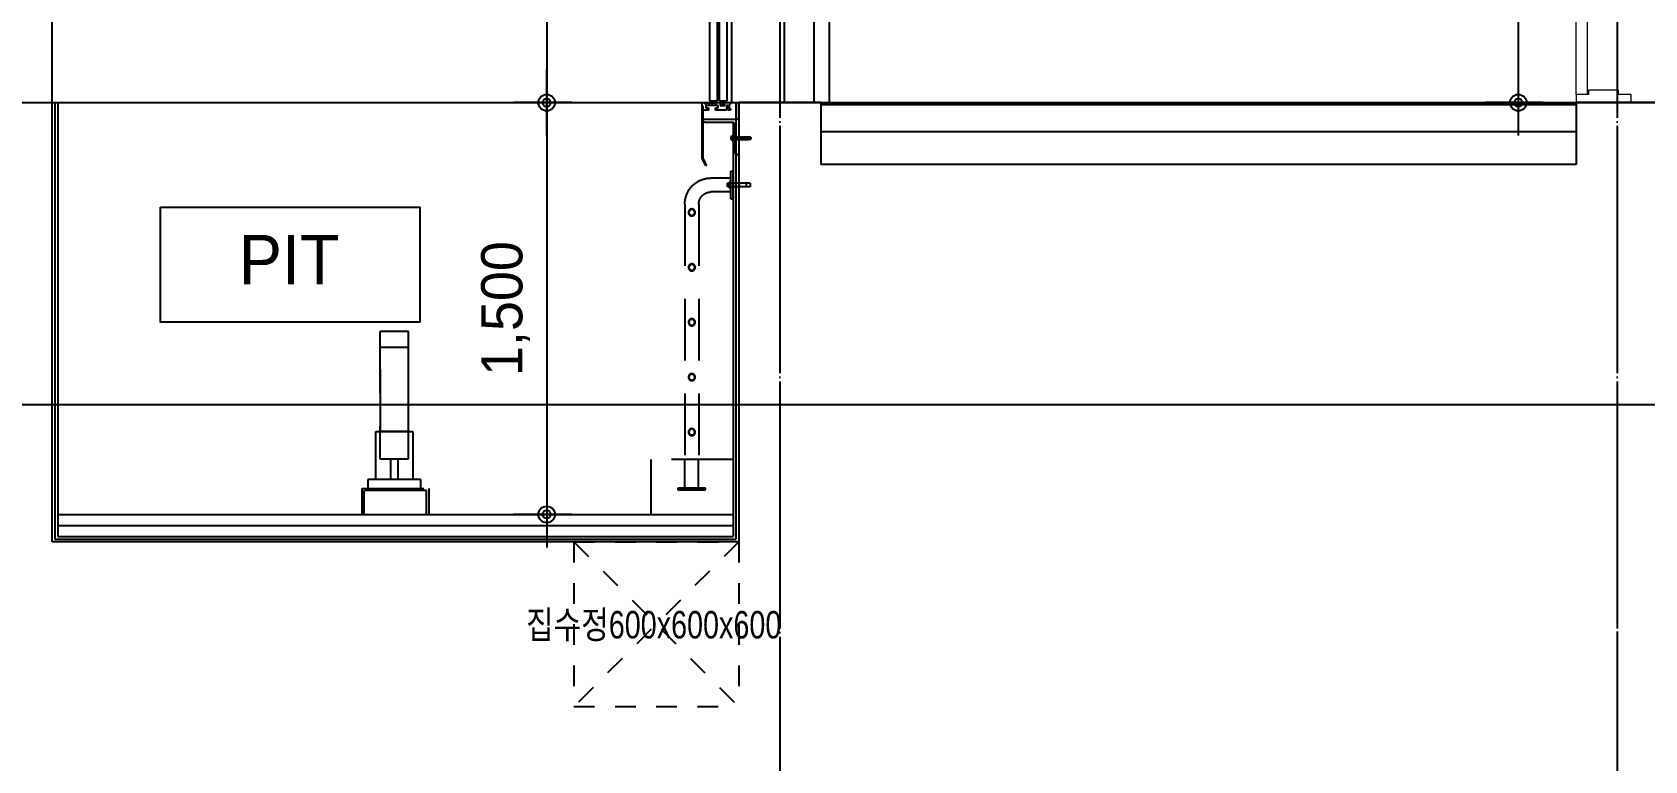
# Model space of a CAD drawing. Header units: millimetres. Extents: x 11948722 to 13111668, y -10771712 to -10232988.
# Drawn here: x 12183560 to 12189433, y -10578560 to -10575906 of the extents above; entities that cross this region are included whole.
import ezdxf
from ezdxf.enums import TextEntityAlignment as Align

# ---------------------------------------------------------------- set-up
doc = ezdxf.new("R2010")
doc.units = ezdxf.units.MM
doc.header["$LTSCALE"] = 150
doc.header["$MEASUREMENT"] = 0
for name, pattern in [('CEN', [6.2, 6, -0.1, 0, -0.1]), ('HID', [2.3, 1.5, -0.8]), ('HIDDEN', [2, 1, -1])]:
    doc.linetypes.add(name, pattern=pattern)
doc.layers.get('0').update_dxf_attribs({"linetype": 'CONTINUOUS'})
doc.layers.get('Defpoints').update_dxf_attribs({"color": 117, "linetype": 'CONTINUOUS'})
for name, color, linetype in [('A-HAT-251', 251, 'CONTINUOUS'), ('A-중심선', 10, 'CEN'), ('CON-C', 2, 'CONTINUOUS'), ('ELE-06', 6, 'CONTINUOUS'), ('ELE-2', 4, 'CONTINUOUS'), ('ELE-3', 7, 'CONTINUOUS'), ('ELE-8', 8, 'CONTINUOUS'), ('ELE08', 8, 'CONTINUOUS'), ('elev', 8, 'HID'), ('revcloud', 1, 'CONTINUOUS'), ('WM', 8, 'X_LINE'), ('Xref-계단단면도$0$3 dim0', 7, 'CONTINUOUS'), ('Xref-계단단면도$0$TEX', 3, 'CONTINUOUS'), ('Xref-계단단면도$0$TEX-SYM', 3, 'CONTINUOUS')]:
    doc.layers.add(name, color=color, linetype=linetype)
doc.layers.add('Xref-계단단면도$0$A-DOR', color=4, linetype='CONTINUOUS', lineweight=0)
doc.styles.get("Standard").update_dxf_attribs({"font": 'NanumGothic.ttf'})
doc.styles.add('Xref-계단단면도$0$나눔고딕 Se', font='')
doc.styles.add('Xref-계단단면도$0$돋움', font='')
doc.styles.add('주석', font='')
doc.styles.get('Xref-계단단면도$0$나눔고딕 Se').set_extended_font_data('Dotum')
doc.styles.get('Xref-계단단면도$0$돋움').set_extended_font_data('Dotum')
doc.styles.get('주석').set_extended_font_data('Dotum')
doc.linetypes.add('X_LINE', pattern='A,0.8,-0.15,["X",Standard,S=0.1,R=0,X=-0.05,Y=-0.05],-0.15', length=1.1)
doc.dimstyles.new('Xref-계단단면도$0$A1-100', dxfattribs={"dimtxt": 3, "dimasz": 1, "dimexe": 2, "dimexo": 2, "dimgap": 1, "dimtad": 1, "dimdec": 0, "dimzin": 12, "dimdsep": 46, "dimlunit": 6, "dimtxsty": 'Xref-계단단면도$0$나눔고딕 Se', "dimblk1": 'Xref-계단단면도$0$DIMDOT', "dimblk2": 'Xref-계단단면도$0$DIMDOT', "dimsah": 1, "dimcen": -1, "dimdle": 2, "dimclrd": 256, "dimclre": 256, "dimclrt": 3, "dimadec": 0, "dimazin": 0, "dimtfac": 1, "dimtdec": 0, "dimtix": 1, "dimtmove": 2, "dimatfit": 3, "dimldrblk": 'Xref-계단단면도$0$DIMDOT', "dimfxl": 1, "dimtvp": 1, "dimtolj": 1, "dimtzin": 12, "dimlwd": -1, "dimlwe": -1, "dimarcsym": 0})

# ---------------------------------------------------------------- blocks, each defined once
blk = doc.blocks.new('ELEV-DOOR')
at = {"layer": 'ELE-3'}
for p, q in [((-6, 2420.5), (-6, 2467)), ((-2, 2471), (0, 2471)), ((0, 2471), (0, 2406)), ((-65, 2406), (-65, 2408)), ((-61, 2412), (-14.5, 2412)), ((-123.5, 2402.5), (-125, 2402.5)), ((-125, 2402.5), (-125, 2239.5)), ((-123.5, 2240.5), (-123.5, 2402.5)), ((-22, 2406), (-122.5, 2406)), ((-122.5, 2406), (-122.5, 2379.5)), ((-122.5, 2379.5), (-118.5, 2379.5)), ((-118.5, 2379.5), (-118.5, 2402)), ((-118.5, 2402), (-26, 2402)), ((0, 2406), (-65, 2406)), ((-27, 2390.5), (-29, 2390.5)), ((-29, 2390.5), (-29, 2200)), ((-27, 2200), (-27, 2390.5)), ((-26, 2402), (-26, 2376.5)), ((-26, 2376.5), (-22, 2376.5)), ((-22, 2376.5), (-22, 2406)), ((-125, 2239.5), (-113.5, 2227.5)), ((-112, 2229), (-123.5, 2240.5)), ((-77, 2254), (-106.5, 2254)), ((-106.5, 2254), (-106.5, 56)), ((-77, 56), (-77, 2254)), ((-42, 2254), (-71.5, 2254)), ((-71.5, 2254), (-71.5, 56)), ((-42, 56), (-42, 2254)), ((-113.5, 2227.5), (-112, 2229)), ((-29, 2200), (-27, 2200)), ((-11.5, 2210), (-26, 2210)), ((-26, 2210), (-26, 2150)), ((-23.5, 2152.5), (-23.5, 2207.5)), ((-23.5, 2207.5), (-11.5, 2207.5)), ((312, 2207.5), (-19, 2207.5)), ((-19, 2207.5), (-19, 2205)), ((-19, 2205), (312, 2205)), ((-11.5, 2207.5), (-11.5, 2210)), ((327.5, 2182.1), (165.8, 2152.5)), ((166, 2150), (330, 2180)), ((330, 2210), (312, 2210)), ((312, 2210), (312, 2207.5)), ((312, 2207.5), (327.5, 2207.5)), ((312, 2205), (312, 2207.5)), ((327.5, 2207.5), (327.5, 2182.1)), ((330, 2180), (330, 2210)), ((-26, 2150), (-26, 50)), ((-26, 2150), (166, 2150)), ((165.8, 2152.5), (-23.5, 2152.5)), ((-133, 47), (-130, 50)), ((-133, -154), (-133, 47)), ((-133, 38), (-130, 38)), ((-130, 50), (-122.8, 50)), ((-130, 38), (-130, -153.3)), ((-109.9, 22.9), (-130, 22.9)), ((-122.8, 50), (-122.8, 45.7)), ((-122.8, 45.7), (-116.9, 45.7)), ((-74.8, 39), (-120, 39)), ((-120, 39), (-120, 31.1)), ((-120, 31.1), (-109.9, 31.1)), ((-116.9, 45.7), (-116.9, 50)), ((-116.9, 50), (-111, 50)), ((-111, 50), (-111, 45.7)), ((-111, 45.7), (-105.1, 45.7)), ((-109.9, 31.1), (-109.9, 22.9)), ((-106.5, 56), (-77, 56)), ((-105.1, 45.7), (-105.1, 50)), ((-105.1, 50), (-99.2, 50)), ((-99.2, 50), (-99.2, 45.7)), ((-99.2, 45.7), (-93.3, 45.7)), ((-93.3, 45.7), (-93.3, 50)), ((-93.3, 50), (-87.4, 50)), ((-87.4, 50), (-87.4, 45.7)), ((-87.4, 45.7), (-81.5, 45.7)), ((-84.9, 22.9), (-84.9, 31.1)), ((-84.9, 31.1), (-74.8, 31.1)), ((-44.8, 22.9), (-84.9, 22.9)), ((-81.5, 45.7), (-81.5, 50)), ((-81.5, 50), (-67.8, 50)), ((-74.8, 31.1), (-74.8, 39)), ((-71.5, 56), (-42, 56)), ((-67.8, 50), (-67.8, 39)), ((-67.8, 39), (-49.8, 39)), ((-63.8, 56), (-63.8, 45)), ((-63.8, 45), (-53.8, 45)), ((-53.8, 45), (-53.8, 56)), ((-49.8, 39), (-49.8, 50)), ((-49.8, 50), (0, 50)), ((-39.8, 39), (-44.8, 39)), ((-44.8, 39), (-44.8, 22.9)), ((-39.8, 22.9), (-39.8, 39)), ((-29.7, 22.9), (-39.8, 22.9)), ((-29.7, 44), (-34.7, 44)), ((-34.7, 44), (-34.7, 28.9)), ((-34.7, 28.9), (-29.7, 28.9)), ((-29.7, 50), (-29.7, 44)), ((-29.7, 28.9), (-29.7, 22.9)), ((-119.3, -180), (-133, -154)), ((-130, -153.3), (-116.7, -178.6)), ((-116.7, -178.6), (-119.3, -180))]:
    blk.add_line(p, q, dxfattribs=at)
blk.add_lwpolyline([(0, -10), (0, 50)], dxfattribs=at)
blk.add_lwpolyline([(-130, -10), (0, -10), (0, -140), (-3.5, -140, -0.414214), (-12, -131.5), (-12, -34, 0.414214), (-24, -22), (-121.5, -22, -0.414214), (-130, -13.5)], format="xyb", close=True, dxfattribs=at)
for centre, radius, start, end in [((-2, 2467), 4, 90, 180), ((-61, 2408), 4, 90, 180), ((-14.5, 2420.5), 8.5, 270, 0)]:
    blk.add_arc(centre, radius, start, end, dxfattribs=at)
at = {"layer": 'ELE-8', "linetype": 'HIDDEN'}
for p, q in [((55, 2438.5), (-28, 2438.5)), ((-16.5, 2443), (-21.5, 2443)), ((-21.5, 2434.5), (-21.5, 2443)), ((-16.5, 2434.5), (-21.5, 2434.5)), ((-15, 2448.5), (-16.5, 2447)), ((-16.5, 2430.5), (-16.5, 2447)), ((-14, 2443), (-16.5, 2443)), ((-14, 2434.5), (-16.5, 2434.5)), ((-15, 2429), (-16.5, 2430.5)), ((-7.5, 2443.5), (-15.5, 2443.5)), ((-7.5, 2434), (-15.5, 2434)), ((-7.5, 2448.5), (-15, 2448.5)), ((-7.5, 2429), (-15, 2429)), ((-4, 2443), (-9, 2443)), ((-4, 2434.5), (-9, 2434.5)), ((-7.5, 2425), (-7.5, 2452.5)), ((-6, 2452.5), (-7.5, 2452.5)), ((-7.5, 2429), (-7.5, 2448.5)), ((-6, 2425), (-7.5, 2425)), ((44.5, 2446), (0, 2446)), ((2.5, 2444), (0, 2444)), ((2.5, 2433.5), (0, 2433.5)), ((44.5, 2431.5), (0, 2431.5)), ((5.5, 2443), (0.5, 2443)), ((5.5, 2434.5), (0.5, 2434.5)), ((6, 2431.5), (6, 2431.5)), ((12.5, 2444), (7.5, 2444)), ((13, 2433.5), (7.5, 2433.5)), ((15.5, 2443), (10.5, 2443)), ((15.5, 2434.5), (10.5, 2434.5)), ((22.5, 2444), (17.5, 2444)), ((23, 2433.5), (18, 2433.5)), ((25.5, 2443), (20.5, 2443)), ((25.5, 2434.5), (20.5, 2434.5)), ((31.5, 2444), (27, 2444)), ((32.5, 2433.5), (27.5, 2433.5)), ((35, 2443), (30, 2443)), ((35, 2434.5), (30, 2434.5)), ((38.5, 2444), (36.5, 2444)), ((39, 2443.5), (37, 2443)), ((39, 2434), (37, 2434.5)), ((40, 2433.5), (37.5, 2433.5)), ((42, 2443), (40, 2443)), ((42, 2434.5), (40, 2434.5)), ((42, 2440.5), (42, 2443)), ((42, 2434.5), (42, 2436.5)), ((44.5, 2445), (43, 2444.5)), ((44.5, 2432.5), (43, 2432.5)), ((44.5, 2445.5), (44.5, 2446)), ((46, 2445), (44.5, 2445)), ((44.5, 2445), (44.5, 2445)), ((46, 2432.5), (44.5, 2432.5)), ((44.5, 2432), (44.5, 2432.5)), ((44.5, 2431.5), (44.5, 2431.5)), ((49.5, 2445), (48.5, 2445)), ((49.5, 2432.5), (48.5, 2432.5)), ((49.5, 2441.5), (49.5, 2445)), ((49.5, 2432.5), (49.5, 2435.5)), ((-23.1, -74), (-28.1, -74)), ((-28.1, -74), (-28.1, -84.8)), ((-23.1, -84.8), (-28.1, -84.8)), ((-23.1, -69.4), (-23.1, -89.5)), ((-23.1, -69.4), (-13, -69.4)), ((-23.1, -73.3), (-13, -73.3)), ((-23.1, -85.6), (-13, -85.6)), ((-23.1, -89.5), (-13, -89.5)), ((-13, -94.9), (-13, -63.9)), ((-12, -74.4), (35.1, -74.4)), ((-12, -75.4), (44.1, -75.4)), ((-12, -83.5), (44.1, -83.5)), ((-12, -84.5), (35.1, -84.5)), ((44.1, -75.4), (35.1, -74.4)), ((35.1, -74.4), (35.1, -84.5)), ((44.1, -83.5), (35.1, -84.5)), ((44.1, -75.4), (44.1, -83.5))]:
    blk.add_line(p, q, dxfattribs=at)
at = {"layer": 'ELE-8'}
for p, q in [((166, 2150), (166, 50)), ((274, 2169.8), (274, 50)), ((274, 50), (0, 50))]:
    blk.add_line(p, q, dxfattribs=at)
at = {"layer": 'ELE-8', "linetype": 'HIDDEN'}
for centre, start, end in [((-11, -64.4), 119.66646, 166.36814), ((-11, -94.4), 193.63182, 240.3335)]:
    blk.add_arc(centre, 2.1, start, end, dxfattribs=at)
blk = doc.blocks.new('점검 사다리')
at = {"layer": 'elev'}
for p, q in [((194080.2, -58945.6), (194071.2, -58945.6)), ((194071.2, -59045.6), (194071.2, -58945.6)), ((194080.2, -59045.6), (194080.2, -58945.6)), ((194008.9, -58989.3), (194008.9, -59001.8)), ((194008.9, -58989.3), (194091.9, -58989.3)), ((194008.9, -59001.8), (194091.9, -59001.8)), ((194049.4, -58987.3), (194023.7, -58988.3)), ((194023.7, -58988.3), (194023.7, -59002.8)), ((194023.7, -59002.8), (194049.4, -59003.8)), ((194049.4, -58987.3), (194049.4, -59003.8)), ((194080.2, -58970.2), (194152.2, -58970.2)), ((194086.1, -58984.8), (194080.2, -58984.8)), ((194086.1, -59006.3), (194080.2, -59006.3)), ((194080.2, -59021), (194152.2, -59021)), ((194086.1, -59006.3), (194086.1, -58984.8)), ((194091.9, -59001.8), (194091.9, -58989.3)), ((194080.2, -59045.6), (194071.2, -59045.6)), ((194196.4, -59065.2), (194196.4, -59995.6)), ((194247.2, -59065.2), (194247.2, -59995.6)), ((194071.2, -59995.6), (194371.2, -59995.6)), ((194197.2, -60099.6), (194197.2, -59995.6)), ((194247.2, -60099.6), (194247.2, -59995.6)), ((194371.2, -59995.6), (194371.2, -60195.6)), ((194172.2, -60099.6), (194272.2, -60099.6)), ((194172.2, -60105.6), (194172.2, -60099.6)), ((194272.2, -60105.6), (194172.2, -60105.6)), ((194272.2, -60099.6), (194272.2, -60105.6))]:
    blk.add_line(p, q, dxfattribs=at)
for centre, radius in [((194221.8, -59095.6), 12.6), ((194221.8, -59095.6), 10.6), ((194221.8, -59295.6), 12.6), ((194221.8, -59295.6), 10.6), ((194221.8, -59495.6), 12.6), ((194221.8, -59495.6), 10.6), ((194221.8, -59695.6), 12.6), ((194221.8, -59695.6), 10.6), ((194221.8, -59895.6), 12.6), ((194221.8, -59895.6), 10.6)]:
    blk.add_circle(centre, radius, dxfattribs=at)
for radius in [95, 44.2]:
    blk.add_arc((194152.2, -59065.2), radius, 0, 90, dxfattribs=at)
blk = doc.blocks.new('Xref-계단단면도$0$DIMDOT')
at = {"color": 0}
blk.add_line((-2, 0), (2, 0), dxfattribs=at)
for radius in [0.5, 0.25]:
    blk.add_circle((0, 0), radius, dxfattribs=at)
blk = doc.blocks.new('*D60')
at = {"layer": 'Defpoints', "color": 0, "transparency": 16777216}
for p in [(12189183.2, -10574062.8), (12188972.1, -10576162.8), (12189183.2, -10576162.8)]:
    blk.add_point(p, dxfattribs=at)
at = {"layer": 'Xref-계단단면도$0$3 dim0', "transparency": 16777216}
for p, q in [((12189063.2, -10574062.8), (12188852.1, -10574062.8)), ((12188972.1, -10574122.8), (12188972.1, -10576102.8)), ((12189063.2, -10576162.8), (12188852.1, -10576162.8))]:
    blk.add_line(p, q, dxfattribs=at)
at = {"layer": 'Xref-계단단면도$0$3 dim0', "transparency": 16777216, "xscale": 60, "yscale": 60, "zscale": 60}
for p, rotation in [((12188972.1, -10574062.8), 90), ((12188972.1, -10576162.8), 270)]:
    blk.add_blockref('Xref-계단단면도$0$DIMDOT', p, dxfattribs=dict(at, rotation=rotation))
at = {"layer": 'Xref-계단단면도$0$3 dim0', "color": 3, "transparency": 16777216, "insert": (12188822.5, -10575112.8), "char_height": 150, "attachment_point": 5, "rotation": 90, "style": 'Xref-계단단면도$0$나눔고딕 Se'}
blk.add_mtext('\\A1;2,100', dxfattribs=at)
blk = doc.blocks.new('*D94')
at = {"layer": 'Defpoints', "color": 0, "transparency": 16777216}
for p in [(12185644.5, -10576162.8), (12185433.4, -10577662.8), (12185644.5, -10577662.8)]:
    blk.add_point(p, dxfattribs=at)
at = {"layer": 'Xref-계단단면도$0$3 dim0', "transparency": 16777216}
for p, q in [((12185524.5, -10576162.8), (12185313.4, -10576162.8)), ((12185433.4, -10576222.8), (12185433.4, -10577602.8)), ((12185524.5, -10577662.8), (12185313.4, -10577662.8))]:
    blk.add_line(p, q, dxfattribs=at)
at = {"layer": 'Xref-계단단면도$0$3 dim0', "transparency": 16777216, "xscale": 60, "yscale": 60, "zscale": 60}
for p, rotation in [((12185433.4, -10576162.8), 90), ((12185433.4, -10577662.8), 270)]:
    blk.add_blockref('Xref-계단단면도$0$DIMDOT', p, dxfattribs=dict(at, rotation=rotation))
at = {"layer": 'Xref-계단단면도$0$3 dim0', "color": 3, "transparency": 16777216, "insert": (12185283.8, -10576912.8), "char_height": 150, "attachment_point": 5, "rotation": 90, "style": 'Xref-계단단면도$0$나눔고딕 Se'}
blk.add_mtext('\\A1;1,500', dxfattribs=at)
blk = doc.blocks.new('*D827')
at = {"layer": 'Defpoints', "color": 0, "transparency": 16777216}
for p in [(12185644.5, -10574062.8), (12185433.4, -10576162.8), (12185644.5, -10576162.8)]:
    blk.add_point(p, dxfattribs=at)
at = {"layer": 'Xref-계단단면도$0$3 dim0', "transparency": 16777216}
for p, q in [((12185524.5, -10574062.8), (12185313.4, -10574062.8)), ((12185433.4, -10574122.8), (12185433.4, -10576102.8)), ((12185524.5, -10576162.8), (12185313.4, -10576162.8))]:
    blk.add_line(p, q, dxfattribs=at)
at = {"layer": 'Xref-계단단면도$0$3 dim0', "transparency": 16777216, "xscale": 60, "yscale": 60, "zscale": 60}
for p, rotation in [((12185433.4, -10574062.8), 90), ((12185433.4, -10576162.8), 270)]:
    blk.add_blockref('Xref-계단단면도$0$DIMDOT', p, dxfattribs=dict(at, rotation=rotation))
at = {"layer": 'Xref-계단단면도$0$3 dim0', "color": 3, "transparency": 16777216, "insert": (12185283.8, -10575112.8), "char_height": 150, "attachment_point": 5, "rotation": 90, "style": 'Xref-계단단면도$0$나눔고딕 Se'}
blk.add_mtext('\\A1;2,100', dxfattribs=at)

msp = doc.modelspace()

# ---------------------------------------------------------------- linework, layer by layer
at = {"layer": 'A-HAT-251', "linetype": 'HIDDEN', "ltscale": 0.5}
for p, q in [((12185532.6, -10577762.8), (12185532.6, -10578362.8)), ((12185532.6, -10577762.8), (12186132.6, -10577762.8)), ((12185532.6, -10577762.8), (12186132.6, -10578362.8)), ((12186132.6, -10577762.8), (12185532.6, -10578362.8)), ((12186132.6, -10577762.8), (12186132.6, -10578362.8)), ((12185532.6, -10578362.8), (12186132.6, -10578362.8))]:
    msp.add_line(p, q, dxfattribs=at)
at = {"layer": 'A-중심선'}
for p, q in [((12186282.6, -10528812.8), (12186282.6, -10580443.8)), ((12189332.6, -10528812.8), (12189332.6, -10580443.8)), ((12189332.6, -10578089.1), (12189332.6, -10580602.8))]:
    msp.add_line(p, q, dxfattribs=at)
at = {"layer": 'A-중심선', "linetype": 'ByBlock', "ltscale": 0.5}
for p, q in [((12177087.3, -10576162.8), (12194713.3, -10576162.8)), ((12177087.3, -10577262.8), (12194713.3, -10577262.8))]:
    msp.add_line(p, q, dxfattribs=at)
at = {"layer": 'CON-C'}
for p, q in [((12183632.6, -10577762.8), (12183632.6, -10536562.8)), ((12186432.6, -10576162.8), (12186132.6, -10576162.8)), ((12186132.6, -10576162.8), (12186132.6, -10577762.8)), ((12186432.6, -10576387.8), (12186432.6, -10576162.8)), ((12189482.6, -10576162.8), (12189182.6, -10576162.8)), ((12189182.6, -10576162.8), (12189182.6, -10576387.8)), ((12189182.6, -10576387.8), (12186432.6, -10576387.8)), ((12186132.6, -10577762.8), (12183632.6, -10577762.8))]:
    msp.add_line(p, q, dxfattribs=at)
at = {"layer": 'ELE-06'}
for p, q in [((12183652.6, -10576162.8), (12183652.6, -10577742.8)), ((12186432.6, -10576162.8), (12189182.6, -10576162.8)), ((12186112.6, -10576235.5), (12186112.6, -10577742.8)), ((12183652.6, -10577662.8), (12186112.6, -10577662.8)), ((12183652.6, -10577742.8), (12186112.6, -10577742.8))]:
    msp.add_line(p, q, dxfattribs=at)
at = {"layer": 'ELE-2'}
for p, q in [((12183642.6, -10576162.8), (12183642.6, -10577752.8)), ((12186122.6, -10576162.8), (12186122.6, -10577752.8)), ((12183642.6, -10577752.8), (12186122.6, -10577752.8))]:
    msp.add_line(p, q, dxfattribs=at)
at = {"layer": 'ELE08'}
for p, q in [((12186432.6, -10576169.8), (12189182.6, -10576169.8)), ((12186432.6, -10576267.8), (12189182.6, -10576267.8))]:
    msp.add_line(p, q, dxfattribs=at)
at = {"layer": 'elev'}
for points in [[(12184930.3, -10577459.6), (12184930.3, -10576996), (12184826.2, -10576996), (12184826.2, -10577459.6)], [(12184828, -10577360.4), (12184828, -10577053.9), (12184928.8, -10577053.9), (12184928.8, -10577360.4)]]:
    msp.add_lwpolyline(points, close=True, dxfattribs=at)
for points in [[(12184810.8, -10577535.2), (12184810.8, -10577360.4), (12184946, -10577360.4), (12184946, -10577535.2)], [(12184865.2, -10577535.2), (12184865.2, -10577459.6), (12184891.3, -10577459.6), (12184891.3, -10577535.2)], [(12184975, -10577568.7), (12184975, -10577535.2), (12184781.8, -10577535.2), (12184781.8, -10577568.7)], [(12184761.1, -10577662.8), (12184761.1, -10577568.7), (12185004.1, -10577568.7), (12185004.1, -10577662.8)], [(12184996.1, -10577662.8), (12184996.1, -10577575.6), (12184767.7, -10577575.6), (12184767.7, -10577662.8)], [(12184761.1, -10577662.8), (12185004.1, -10577662.8)]]:
    msp.add_lwpolyline(points, dxfattribs=at)
at = {"layer": 'revcloud', "color": 5, "ltscale": 1200}
msp.add_line((12186462.6, -10574032.8), (12186462.6, -10576162.8), dxfattribs=at)
at = {"layer": 'WM', "ltscale": 0.3}
msp.add_line((12183652.6, -10577702.8), (12186112.6, -10577702.8), dxfattribs=at)
at = {"layer": 'Xref-계단단면도$0$A-DOR'}
for points in [[(12189182.6, -10576132.8), (12189182.6, -10574092.8)], [(12189222.6, -10574092.8), (12189222.6, -10576132.8)]]:
    msp.add_lwpolyline(points, dxfattribs=at)
msp.add_lwpolyline([(12189182.6, -10576162.8), (12189382.6, -10576162.8), (12189382.6, -10576132.8), (12189337.6, -10576132.8), (12189337.6, -10576117.8), (12189227.6, -10576117.8), (12189227.6, -10576132.8), (12189182.6, -10576132.8)], close=True, dxfattribs=at)
at = {"layer": 'Xref-계단단면도$0$TEX-SYM'}
msp.add_lwpolyline([(12184026.9, -10576543), (12184971.3, -10576543), (12184971.3, -10576963), (12184026.9, -10576963)], close=True, dxfattribs=at)

# ---------------------------------------------------------------- block references
at = {"layer": 'ELE-3'}
msp.add_blockref('ELEV-DOOR', (12186132.6, -10576212.8), dxfattribs=at)
at = {"layer": 'elev', "xscale": -1}
msp.add_blockref('점검 사다리', (12380183.8, -10517467.2), dxfattribs=at)

# ---------------------------------------------------------------- texts
at = {"layer": 'Defpoints', "style": '주석', "width": 0.8}
msp.add_text('집수정600x600x600', height=100, dxfattribs=at).set_placement((12185358.3, -10578064.4), align=Align.MIDDLE_LEFT)
at = {"layer": 'Xref-계단단면도$0$TEX', "style": 'Xref-계단단면도$0$돋움'}
msp.add_text('PIT', height=180, dxfattribs=at).set_placement((12184312.2, -10576734.9), align=Align.MIDDLE_LEFT)

# ---------------------------------------------------------------- dimensions: what is measured, and where the dimension line sits
at = {"layer": 'Xref-계단단면도$0$3 dim0'}
for base, p1, p2, picture, middle in [((12185433.4, -10576162.8), (12185644.5, -10574062.8), (12185644.5, -10576162.8), '*D827', (12185283.8, -10575112.8)), ((12188972.1, -10576162.8), (12189183.2, -10574062.8), (12189183.2, -10576162.8), '*D60', (12188822.5, -10575112.8)), ((12185433.4, -10577662.8), (12185644.5, -10576162.8), (12185644.5, -10577662.8), '*D94', (12185283.8, -10576912.8))]:
    dim = msp.add_linear_dim(base=base, p1=p1, p2=p2, angle=270, dimstyle='Xref-계단단면도$0$A1-100', override={"dimscale": 60, "dimtxt": 2.5}, dxfattribs=at)
    dim.commit()
    dim.dimension.update_dxf_attribs({"geometry": picture, "text_midpoint": middle})

doc.saveas('drawing.dxf')
